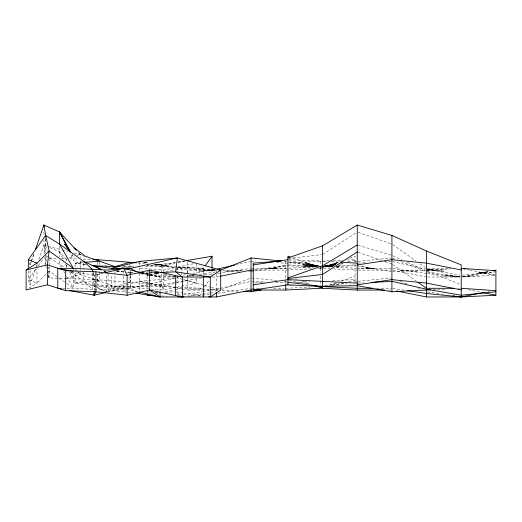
<?xml version="1.0" encoding="UTF-8"?>
<svg xmlns="http://www.w3.org/2000/svg" width="522" height="522" viewBox="0 0 522 522"><rect width="100%" height="100%" fill="white"/><g stroke="black" fill="none" stroke-linecap="round" stroke-linejoin="round"><path stroke-width="0.39" stroke-dasharray="2.61 1.96" d="M48.259 277.9L49.12 270.97L48.259 267.068M176.795 282.526L177.376 276.308M29.317 262.664L30.061 264.895L31.124 261.829M31.392 261.065L33.793 254.162M28.325 270.859L28.325 279.635L30.061 284.836L36.194 267.205M36.455 266.435L36.99 264.902M38.856 259.538L43.926 244.975L43.926 240.185M30.061 264.895L31.124 261.927M31.392 261.189L34.328 253.033M35.822 269.143L28.325 279.635L36.99 283.1L47.469 272.621M38.165 265.861L43.313 258.651M203.371 274.742L203.371 268.36L204.285 267.088M204.285 287.022L209.302 280.001M48.017 272.073L49.12 270.97L58.301 277.528M137.886 291.694L123.649 288.301L108.047 290.036L106.318 291.765L96.87 287.407M322.589 254.495L356.572 232.407M28.821 288.203L36.99 283.1L36.99 268.745M221.661 289.658L249.536 278.507M317.95 268.484L320.371 268.36L342.223 260.713M349.76 258.077L355.032 256.23L355.032 283.342M329.415 285.136L336.194 282.761M340.716 281.182L355.032 276.171M320.371 268.36L337.701 262.605L329.036 265.202L337.701 263.218L324.312 265.855L337.701 263.525M69.419 257.672L74.091 256.309M77.204 255.402L80.316 254.495L82.587 255.291M66.307 278.513L80.316 274.435L114.984 286.565L161.774 286.565L174.576 287.1M96.622 285.841L114.984 286.565L129.913 282.252L129.913 271.088M69.68 272.216L75.122 283.1L111.512 288.301L139.243 281.371L177.376 277.9L182.791 279.42M175.131 263.434L161.774 266.631L143.85 266.631M178.276 262.683L186.132 260.804M149.344 283.7L161.774 286.565L187.698 280.366L196.435 283.1L196.435 278.317M77.569 272.132L94.182 275.296L101.94 273.469M107.362 292.131L123.649 288.301L126.076 293.155M235.292 265.013L250.26 261.607M219.534 288.529L210.079 290.336M220.323 288.353L250.26 281.547M128.229 288.633L177.376 277.9M174.485 267.786L163.51 270.096L137.965 268.08M177.624 267.12L195.652 263.329M176.051 287.394L163.51 290.036L97.653 284.836L97.653 272.458M176.841 287.231L196.435 283.1M82.208 261.744L75.122 263.16L70.039 253.007M75.122 269.541L75.122 283.1L83.788 281.371L96.139 287.074M148.672 275.375L147.06 275.296L148.633 274.977M149.422 274.82L158.877 272.928M165.963 271.512L174.629 269.783M175.418 269.62L181.721 268.36L215.579 270.057L199.052 269.998L215.593 270.083M219.534 276.399L216.382 277.025L212.35 277.025M151.785 294.291L153.364 293.971M156.509 293.344L158.088 293.025M165.18 291.609L174.629 289.717M175.418 289.56L181.721 288.301L201.87 289.305M469.904 275.942L462.029 276.928L488.807 271.512M488.024 291.609L489.597 291.296M94.182 290.447L94.182 275.296L103.415 273.476M347.939 261.692L355.032 260.426M325.095 285.723L339.274 283.185M348.729 281.495L355.032 280.366M147.06 275.296L150.212 274.742M150.995 274.605L158.877 273.228M251.043 271.825L285.71 265.776L316.339 266.527M488.024 271.473L478.57 273.13L487.235 272.908L478.57 272.693L487.235 272.693L478.57 273.13L495.11 271.884M146.689 265.737L161.774 264.895L175.131 262.592M178.276 262.051L184.56 260.967M185.662 274.611L181.721 275.296L181.721 268.36M192.748 273.391L215.593 269.443M201.831 277.926L161.774 284.836L130.813 286.565L111.512 288.301L111.512 274.742M183.294 294.963L202.203 291.694M202.993 291.557L209.296 290.473M285.71 265.776L268.38 268.693L277.045 267.825L268.38 268.582L277.045 268.093L268.38 268.471L285.71 268.36L316.339 266.827M462.029 276.901L478.57 274.213M184.488 260.941L167.627 263.656L146.95 265.613M188.168 276.06L193.003 275.335M199.456 274.37L215.579 271.949M217.961 273.326L250.26 268.478M254.873 269.854L287.12 265.019M332.827 266.631L322.589 266.631L335.483 264.693M340.324 263.969L342.739 263.603M354.027 261.913L356.448 261.548M186.556 296.242L201.87 293.945M202.68 293.821L209.126 292.855M209.935 292.731L215.579 291.889M217.994 293.26L250.24 288.425M332.26 285.116L345.159 283.185M354.027 281.854L356.448 281.488M324.312 266.05L337.701 264.086M107.101 291.654L127.446 288.751M214.81 269.528L199.052 271.531L214.81 269.509L207.717 270.233L215.593 270.109M188.814 276.053L193.538 275.401M324.403 266.129L335.685 264.719M340.52 264.119L344.553 263.617M331.653 285.162L346.973 283.257M288.731 258.481L321.78 254.592M329.036 265.639L323.523 266.266L334.55 265.124M191.176 275.962L194.328 275.609M177.721 267.016L188.638 267.93L177.806 267.062L203.371 268.36L187.77 270.096L155.158 264.269M202.588 288.385L187.77 290.036L139.243 281.371L148.568 283.518M158.877 272.81L155.726 273.13L158.877 272.973L155.726 272.908L158.877 272.83L156.509 272.732M242.378 270.096L233.712 270.964L225.047 270.964M192.2 275.981L194.621 275.74M204.291 274.768L212.35 273.965M358.059 261.346L391.108 258.044M332.827 266.566L322.589 266.631L334.406 265.45M338.347 265.052L339.92 264.895M188.977 296.242L201.87 294.95M202.68 294.871L209.126 294.225M209.935 294.147L212.35 293.906M358.059 281.286L391.108 277.985M462.042 275.211L495.091 271.91M121.163 267.492L133.965 266.494M333.76 265.711L323.523 266.409L329.036 265.874M478.57 275.512L462.029 276.96L495.091 275.335M83.161 262.481L75.122 263.16L75.122 268.745M75.122 283.1L96.022 281.332M96.824 281.26L99.239 281.058L99.239 270.69M323.523 266.37L334.55 265.463M254.873 282.976L264.55 282.213M329.238 260.752L285.71 263.16L275.231 262.638M287.322 283.009L274.422 282.539M295.38 282.532L309.892 281.678M358.059 263.121L365.309 262.762M383.853 261.835L391.108 261.47M225.047 271.394L242.378 270.526M323.594 266.468L333.264 265.985M338.106 265.744L355.032 264.895M322.589 266.631L331.255 266.194M311.503 268.804L285.71 270.096L254.273 270.096M392.701 271.786L425.789 270.135M427.361 270.083L443.909 269.998L427.361 270.089L450.76 268.889M358.059 283.061L363.697 282.78M285.71 288.301L309.892 287.093M348.585 285.156L353.42 284.914M433.025 289.71L445.925 289.064M156.228 272.752L139.243 273.561L160.045 277.025L178.4 277.025M149.762 292.999L151.38 292.92M155.419 292.731L157.037 292.653M165.128 292.268L174.831 291.805M333.264 260.589L342.941 260.191M346.973 260.028L355.032 259.695M332.462 280.562L355.032 279.635M303.041 267.173L316.43 266.755M333.069 266.37L323.392 266.611L331.255 266.899M336.292 266.292L356.448 265.796M311.706 266.742L316.43 266.677M336.768 266.546L339.92 266.527M123.688 266.631L134.069 266.631M303.041 266.631L316.43 266.631L303.041 266.527M336.768 266.631L339.92 266.631M251.852 268.36L285.71 268.36M391.108 268.36L358.059 268.36L374.581 268.471L365.915 268.093L374.581 268.582L365.915 267.825L374.581 268.693L358.04 265.913L391.128 271.688M427.381 268.36L448.339 268.36M215.077 270.096L187.77 270.096L187.77 274.083M358.059 270.096L391.108 270.096M116.426 270.964L121.045 270.964M417.907 270.964L409.241 270.964L400.576 270.096M427.381 277.025L459.628 277.025M62.47 288.301L73.387 288.301L108.047 290.036L127.244 292.17M111.512 288.301L125.815 288.301M126.611 288.301L130.578 288.301L136.581 291.902M251.852 288.301L259.108 288.301M273.619 288.301L284.098 288.301M376.597 288.301L391.108 288.301M458.016 288.301L459.628 288.301M218.294 290.036L187.77 290.036L187.77 278.069M387.885 290.036L391.108 290.036M427.361 270.109L435.244 270.233L427.361 269.391L443.909 271.531L427.361 269.411M288.934 285.795L293.769 285.912M335.979 267.049L339.92 267.173M49.12 257.966L56.937 258.24M61.622 258.41L66.307 258.579L66.307 264.158M69.524 258.69L77.563 258.977M83.187 259.18L91.219 259.467M48.259 274.872L49.12 277.9L94.436 279.518M95.239 279.551L161.774 284.836L163.51 290.036L163.51 274.083M443.909 276.379L459.66 276.967M93.431 272.954L93.431 285.717L95.826 285.815M288.731 259.728L321.78 261.085M174.576 267.16L161.774 266.631L152.45 264.478M177.774 267.297L203.371 268.36M175.372 287.133L202.569 288.268M478.57 272.693L487.235 273.13L478.57 272.262L495.11 275.159M251.043 261.431L255.884 261.672M288.731 264.935L316.143 266.305M323.392 266.67L331.457 267.075M336.292 267.316L356.448 268.321M400.576 270.526L417.907 271.394M311.706 266.194L316.43 266.429M323.392 268.399L329.845 268.726M333.069 268.889L356.448 270.057M222.829 270.416L240.016 271.277M248.629 271.708L250.26 271.786M149.475 275.414L178.498 276.869M251.852 281.41L263.943 282.01M202.68 289.351L209.126 289.671M209.935 289.71L218.803 290.154M222.026 290.317L238.952 291.165M161.566 295.961L167.21 296.242M141.488 272.81L147.478 273.13L141.586 272.784M323.392 261.163L327.424 261.405M331.457 261.639L339.515 262.116M116.452 271.048L122.35 271.394L116.784 270.892M305.259 265.437L316.286 266.194M452.574 276.379L459.66 276.908M150.212 272.066L147.06 271.825L148.672 271.988M150.995 272.125L155.726 272.477M104.922 265.47L106.54 265.6M122.703 266.873L130.781 267.512M305.259 265.202L317.859 266.24L313.924 265.874M137.88 262.957L145.84 263.603M153.807 264.249L161.774 264.895L163.51 270.096L163.51 273.287M176.938 266.951L155.563 264.256M164.391 275.512L174.629 276.406M427.381 273.639L459.628 276.869M284.098 261.268L319.562 266.507M303.041 264.895L316.43 266.233M251.852 277.985L276.843 280.484M284.098 281.208L287.322 281.612M149.475 272.073L159.151 273.039M147.06 291.765L150.284 292.092M155.119 292.574L157.54 292.816M177.689 294.832L181.721 295.23M305.259 264.791L318.648 266.213M443.909 275.074L459.66 276.849L443.909 274.644M116.85 271.075L125.645 272.047M126.448 272.138L132.046 272.758M137.018 273.313L141.194 273.776M128.047 292.255L133.645 292.875M313.924 265.639L318.648 266.181M288.731 262.409L319.366 266.227M452.574 275.942L459.66 276.83M132.934 272.693L128.197 272.047L132.627 272.693M85.471 264.641L75.122 263.16L85.386 264.765M141.625 272.908L149.214 273.991M305.259 264.086L319.438 266.168M156.574 264.465L168.273 266.194L155.719 264.132M427.381 271.949L459.628 276.784M392.701 268.478L425.789 273.443M427.381 291.889L438.669 293.579M441.893 294.062L443.504 294.304M392.72 288.425L405.614 290.356M176.449 291.889L182.896 292.855M183.705 292.979L205.466 296.242M141.73 272.81L148.463 273.874M164.391 274.213L169.115 274.977M144.738 262.331L148.659 262.977M427.361 269.443L459.66 275.022M144.685 262.37L147.791 262.905M143.974 262.259L147.909 262.944M288.712 260.569L319.438 266.063M288.712 280.503L303.68 283.185M304.47 283.322L307.621 283.89M144.02 262.279L147.994 262.99M319.438 266.011L305.259 263.218L313.924 265.202L305.259 262.605L316.56 266.357M466.753 269.463L469.115 269.939M469.904 270.096L495.11 275.14M392.701 270.252L425.789 276.869M468.325 289.717L480.142 292.085M392.701 261.607L425.789 269.13M140.979 272.693L160.045 277.025L160.045 291.38M143.132 262.325L147.791 263.401M141.847 272.693L160.045 277.025L150.297 270.526M45.055 238.632L45.655 245.829L47.234 246.227M48.017 246.423L61.413 249.77M62.203 249.966L67.716 251.343M74.02 252.922L80.316 254.495L83.807 256.139M70.868 272.073L80.316 274.435L80.316 269.652M183.561 279.635L203.678 285.266M204.454 285.482L210.647 287.217M211.417 287.433L220.702 290.036M358.02 245.203L391.141 255.141M358.007 232.231L391.161 243.833M358.007 252.172L381.367 260.347M385.132 261.666L391.911 264.034M292.45 257.809L316.56 266.253M295.459 278.807L296.966 279.335M302.245 281.182L309.781 283.818M427.329 271.27L459.732 284.229M392.668 258.266L394.926 259.166M400.955 261.581L425.071 271.225M400.204 281.214L406.984 283.929M418.285 288.451L419.792 289.051M103.428 270.664L106.318 271.825M104.113 270.925L105.581 271.525M104.172 270.925L105.601 271.525L104.178 270.879M44.657 253.77L43.926 244.975L46.895 246.293M49.864 247.611L59.521 251.904L67.181 260.204M392.648 255.702L401.503 259.688M407.401 262.338L425.097 270.305M93.431 285.717L106.318 291.765L106.318 274.22M46.314 255.787L48.957 257.437M49.616 257.848L64.115 267.316M392.577 244.564L415.91 260.896M419.91 263.695L425.241 267.427M392.577 264.504L416.576 281.299M70.672 272.001L83.788 281.371L92.303 289.247L92.303 272.497M58.96 277.998L66.177 283.146M66.829 283.616L73.387 288.301L73.387 272.347M176.867 292.712L180.553 295.55M97.653 279.635L99.239 281.058M78.659 252.713L80.316 254.495L80.316 257.685M78.678 252.72L80.316 254.495M75.938 269.691L77.582 271.473M78.13 272.066L80.316 274.435M72.036 254.534L72.845 255.8L72.062 254.397M61.505 267.505L59.521 264.034L59.521 259.995M63.88 271.662L64.669 273.052M66.653 276.516L73.387 288.301M59.521 251.904L63.873 260.608M65.687 264.236L67.501 267.864M93.477 273.052L94.182 275.296M45.655 245.829L47.176 251.141M45.871 266.527L46.308 268.047M45.655 255.369L47.045 261.613M43.926 244.975L45.257 252.974M44.925 256.974L45.655 265.77L45.655 256.198M320.371 261.117L320.371 267.499M320.371 268.223L320.371 273.15M320.371 276.197L320.371 286.565M285.71 261.431L285.71 285.717M216.382 270.096L216.382 273.293M216.382 274.057L216.382 293.501M212.036 268.993L212.036 276.171M196.435 263.962L196.435 274.331M187.77 274.879L187.77 277.273M187.698 262.018L187.698 273.985M187.698 274.781L187.698 280.366M177.376 267.532L177.376 270.722M161.774 264.895L161.774 286.565M147.06 271.584L147.06 291.243M147.06 291.517L147.06 294.434M139.243 262.227L139.243 267.01M139.243 267.812L139.243 272.595M139.243 273.391L139.243 291.106M130.813 271.414L130.813 274.605M130.813 275.401L130.813 286.565M130.578 271.551L130.578 274.742M130.578 275.538L130.578 288.301M129.913 264.706L129.913 267.897M123.649 270.755L123.649 275.538M123.649 276.34L123.649 288.301M114.984 271.414L114.984 286.565M108.047 274.083L108.047 290.036M99.239 261.913L99.239 265.104M97.653 262.09L97.653 265.28M83.788 263.023L83.788 267.812M83.788 271.799L83.788 281.371M80.316 260.876L80.316 268.85M73.387 269.156L73.387 271.551M66.307 264.954L66.307 267.349M59.521 246.325L59.521 256.857M49.12 258.207L49.12 266.187M49.12 266.735L49.12 277.9M45.655 238.626L45.655 253.007M43.926 232.212L43.926 235.402M36.99 264.758L36.99 267.949M30.061 270.481L30.061 284.836M321.833 268.112L320.325 267.61L321.833 268.099"/><path stroke-width="0.78" d="M35.392 249.562L43.926 225.034L59.521 231.964L75.396 249.164M69.654 290.558L94.182 295.23L95.917 291.765L95.917 271.825L65.694 270.709L47.391 264.895L26.1 269.965L26.1 289.906L47.391 284.836L65.694 290.65L95.917 291.765L127.114 295.23L149.644 290.036L182.393 296.966L182.393 277.025L175.64 271.825L160.274 272.562M28.325 269.267L28.325 259.695L45.655 235.435L43.926 225.034L43.926 226.626M205.192 265.809L212.036 256.23L186.132 260.693M26.1 269.965L36.99 263.16L49.12 251.03L45.655 235.435L59.521 244.1L83.788 261.431L92.303 269.306L93.242 272.301M208.689 296.724L210.301 296.966L220.702 290.036L220.702 270.096L177.376 257.966L139.243 261.431L111.512 268.36L91.839 265.548M357.25 251.904L322.589 274.435L287.929 278.513M287.929 257.966L322.589 245.829L357.25 225.034L391.911 235.435L426.578 251.03L461.239 264.895L461.239 296.966L426.578 296.966L396.642 290.976M357.25 244.975L322.589 265.77L287.929 277.9M220.904 270.018L251.043 257.966L280.869 260.948M321.878 287.772L320.371 288.301L285.71 290.036L251.043 290.036L216.382 296.966L160.045 296.966L136.046 293.142M129.913 262.312L114.984 266.631L93.431 265.776L101.307 269.476M186.132 260.804L187.698 260.426M105.039 272.738L123.649 268.36L141.051 272.504M93.712 293.736L94.182 295.23L105.816 292.496M219.096 270.096L220.702 270.096L210.301 277.025L182.393 277.025L149.644 270.096L127.114 275.296L95.917 271.825M217.172 269.13L234.502 265.189M220.323 276.242L251.043 270.096L253.464 270.096M492.748 270.722L495.9 270.096L495.9 295.23L461.239 296.966L426.578 293.501L407.232 290.597M483.294 292.555L461.239 296.966L456.404 296.242M243.794 291.406L251.043 291.765L261.287 289.978M253.261 264.895L287.929 259.695M357.25 264.895L391.911 259.695L426.578 263.16L461.239 269.965M253.261 284.836L287.929 279.635L357.25 283.1M177.689 296.764L183.333 296.724M372.564 288.301L357.25 288.301L287.929 284.836L253.261 290.036L253.261 263.16L281.475 260.935M324.201 286.324L322.589 286.565L287.929 282.252M357.25 284.836L391.911 279.635L426.578 283.1L461.239 289.906M125.104 269.143L130.578 268.36L177.376 257.966L175.64 271.825L210.301 277.025L210.301 296.966M181.721 296.966L184.142 296.724M495.9 291.765L461.239 295.23L426.578 289.247L391.911 281.371L371.762 282.376M113.926 268.145L111.512 268.36L130.578 268.36L135.909 271.564M85.569 262.279L99.239 261.117L97.653 259.695L92.831 259.525M321.01 286.284L357.25 285.717L391.911 291.765L430.604 289.834M118.938 266.631L114.984 266.631L84.101 255.819M61.746 289.051L57.792 288.301L57.792 268.36L73.387 268.36L108.047 270.096L123.649 268.36L127.114 275.296L127.114 295.23M453.983 288.301L426.578 288.301L417.907 282.232M315.053 285.664L322.589 288.301L357.25 290.036L384.655 290.036M147.06 295.23L152.698 295.517M341.127 262.214L357.25 263.16M461.239 268.36L495.9 270.709M461.239 288.301L495.9 290.65M97.653 259.695L136.281 262.827M453.174 295.759L454.786 296M140.836 261.711L139.243 261.431L140.796 261.79M57.792 268.36L72.819 271.225M463.601 268.837L465.174 269.15M482.511 292.555L495.9 295.23M139.472 292.066L160.045 296.966L160.045 292.183M290.186 257.02L287.929 256.23L287.929 284.836M28.325 259.695L36.99 263.16M83.788 261.431L101.229 269.482M160.045 296.966L149.644 290.036L149.644 270.096M84.166 255.245L74.235 247.957L76.447 250.338M68.402 248.863L69.485 250.162L64.506 244.1L70.424 252.015M47.391 284.836L47.391 264.895L49.12 251.03L73.387 268.36L59.521 244.1L59.521 231.964L70.496 251.591M59.521 231.964L66.777 246.475M43.926 225.034L44.057 226.633M426.578 251.03L426.578 296.966M391.911 235.435L391.911 279.635M391.911 279.772L391.911 291.765M357.25 225.034L357.25 290.036M322.589 245.829L322.589 288.301M285.71 284.451L285.71 290.036M251.043 257.966L251.043 291.765M216.382 292.183L216.382 296.966M212.036 256.23L212.036 268.191M203.371 277.025L203.371 296.966M175.64 275.296L175.64 295.23M139.243 291.902L139.243 293.501M94.182 291.243L94.182 295.23M65.694 270.709L65.694 290.65M45.655 235.435L45.655 237.027"/></g></svg>
